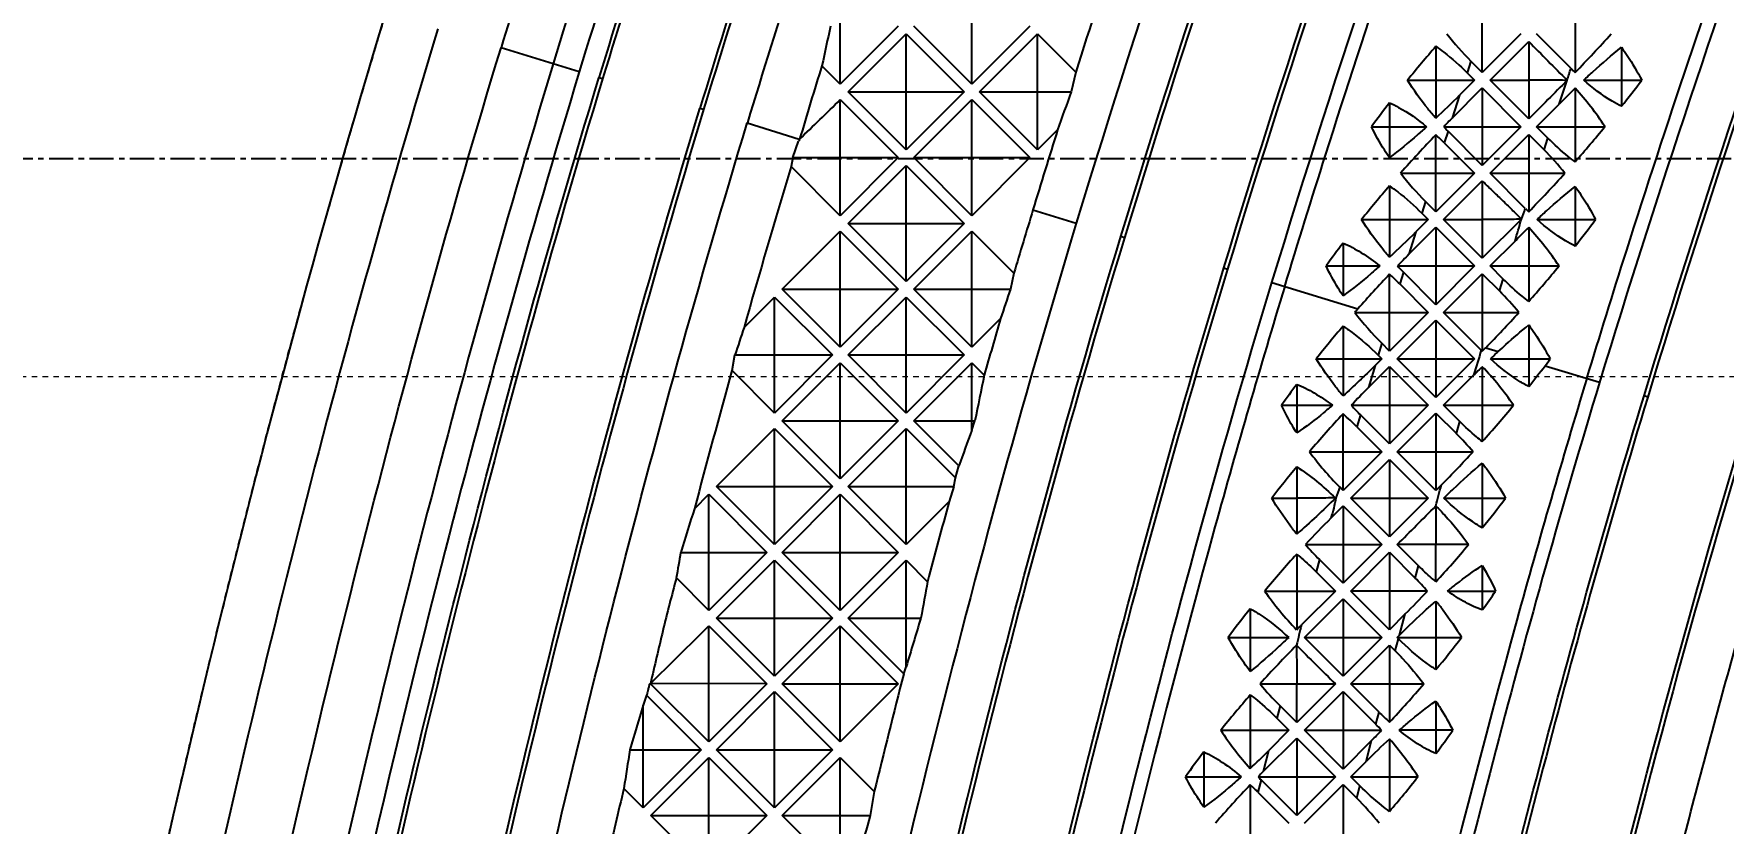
# Model space of a CAD drawing. Header units: millimetres. Extents: x 2089 to 2530, y 1631 to 2074.
# Drawn here: x 2202.07 to 2233.11, y 1889.37 to 1903.87 of the extents above; entities that cross this region are included whole.
import ezdxf

# ---------------------------------------------------------------- set-up
doc = ezdxf.new("R2010")
doc.units = ezdxf.units.MM
doc.linetypes.add('CENTER', pattern=[0.6, 0.375, -0.075, 0.075, -0.075])
doc.linetypes.add('HIDDEN', pattern=[0.2, 0.1, -0.1])
doc.layers.add('cool', color=153, linetype='HIDDEN', lineweight=9)
doc.layers.add('DEFAULT_2', color=8, linetype='HIDDEN')
doc.styles.get("Standard").update_dxf_attribs({"font": 'arial.ttf'})
doc.dimstyles.new('副本 ISO-25-1', dxfattribs={"dimtxt": 5, "dimasz": 5, "dimexe": 0, "dimexo": 0, "dimgap": 0, "dimtad": 1, "dimtxsty": 'Standard', "dimcen": 0, "dimclrd": 4, "dimclre": 4, "dimclrt": 6, "dimazin": 0, "dimtfac": 1, "dimtofl": 0, "dimtmove": 0, "dimatfit": 3, "dimfxl": 0, "dimarcsym": 0})

# ---------------------------------------------------------------- blocks, each defined once
blk = doc.blocks.new('3')
at = {"color": 1, "linetype": 'CENTER', "ltscale": 1.181757}
blk.add_line((-0.15, -456.331), (189.85, -456.331), dxfattribs=at)
at = {"layer": 'cool', "ltscale": 0.932966}
blk.add_line((14.18, -460.331), (175.52, -460.331), dxfattribs=at)
blk = doc.blocks.new('*D91')
at = {"color": 4, "linetype": 'Continuous', "lineweight": -2, "transparency": 16777216}
blk.add_line((2163.032, 1901.577), (2141.504, 1901.577), dxfattribs=at)
at = {"layer": 'Defpoints', "color": 0, "transparency": 16777216}
for p in [(2148.673, 1901.577), (2163.032, 1901.577), (2248.301, 1863.577)]:
    blk.add_point(p, dxfattribs=at)
at = {"color": 6, "transparency": 16777216, "insert": (2145.088, 1904.131), "char_height": 5, "attachment_point": 5}
blk.add_mtext('38', dxfattribs=at)
blk = doc.blocks.new('*D92')
at = {"color": 4, "linetype": 'Continuous', "lineweight": -2, "transparency": 16777216}
for p, q in [((2168.673, 1914.551), (2158.673, 1910.284)), ((2231.896, 1914.551), (2168.673, 1914.551)), ((2158.673, 1910.284), (2131.801, 1910.284))]:
    blk.add_line(p, q, dxfattribs=at)
at = {"layer": 'Defpoints', "color": 0, "transparency": 16777216}
for p in [(2231.896, 1914.551), (2148.673, 1910.284), (2248.301, 1863.577)]:
    blk.add_point(p, dxfattribs=at)
at = {"color": 6, "transparency": 16777216, "insert": (2140.237, 1913.289), "char_height": 5, "attachment_point": 5}
blk.add_mtext('50,97', dxfattribs=at)
blk = doc.blocks.new('*D93')
at = {"color": 4, "linetype": 'Continuous', "lineweight": -2, "transparency": 16777216}
blk.add_line((2211.765, 1916.555), (2131.79, 1916.555), dxfattribs=at)
at = {"layer": 'Defpoints', "color": 0, "transparency": 16777216}
for p in [(2148.673, 1916.555), (2211.765, 1916.555), (2248.301, 1863.577)]:
    blk.add_point(p, dxfattribs=at)
at = {"color": 6, "transparency": 16777216, "insert": (2140.232, 1919.56), "char_height": 5, "attachment_point": 5}
blk.add_mtext('52,98', dxfattribs=at)
blk = doc.blocks.new('*D94')
at = {"color": 4, "linetype": 'Continuous', "lineweight": -2, "transparency": 16777216}
blk.add_line((2206.838, 1939.577), (2141.555, 1939.577), dxfattribs=at)
at = {"layer": 'Defpoints', "color": 0, "transparency": 16777216}
for p in [(2148.673, 1939.577), (2206.838, 1939.577), (2248.301, 1863.577)]:
    blk.add_point(p, dxfattribs=at)
at = {"color": 6, "transparency": 16777216, "insert": (2145.114, 1942.13), "char_height": 5, "attachment_point": 5}
blk.add_mtext('76', dxfattribs=at)
blk = doc.blocks.new('*D95')
at = {"color": 4, "linetype": 'Continuous', "lineweight": -2, "transparency": 16777216}
blk.add_line((2222.617, 1970.577), (2138.097, 1970.577), dxfattribs=at)
at = {"layer": 'Defpoints', "color": 0, "transparency": 16777216}
for p in [(2148.673, 1970.577), (2222.617, 1970.577), (2248.301, 1863.577)]:
    blk.add_point(p, dxfattribs=at)
at = {"color": 6, "transparency": 16777216, "insert": (2143.385, 1973.13), "char_height": 5, "attachment_point": 5}
blk.add_mtext('107', dxfattribs=at)
blk = doc.blocks.new('*D96')
at = {"color": 4, "linetype": 'Continuous', "lineweight": -2, "transparency": 16777216}
blk.add_line((2175.173, 1993.577), (2138.114, 1993.577), dxfattribs=at)
at = {"layer": 'Defpoints', "color": 0, "transparency": 16777216}
for p in [(2148.673, 1993.577), (2175.173, 1993.577), (2248.301, 1863.577)]:
    blk.add_point(p, dxfattribs=at)
at = {"color": 6, "transparency": 16777216, "insert": (2143.393, 1996.132), "char_height": 5, "attachment_point": 5}
blk.add_mtext('130', dxfattribs=at)
blk = doc.blocks.new('*D98')
at = {"color": 4, "linetype": 'Continuous', "lineweight": -2, "transparency": 16777216}
blk.add_line((2213.116, 1918.755), (2213.116, 2033.658), dxfattribs=at)
at = {"layer": 'Defpoints', "color": 0, "transparency": 16777216}
for p in [(2213.116, 2016.779), (2213.116, 1918.755), (2248.301, 1863.577)]:
    blk.add_point(p, dxfattribs=at)
at = {"color": 6, "transparency": 16777216, "insert": (2210.111, 2025.218), "char_height": 5, "attachment_point": 5, "rotation": 90}
blk.add_mtext('35,18', dxfattribs=at)
blk = doc.blocks.new('*D146')
at = {"color": 4, "linetype": 'Continuous', "lineweight": -2, "transparency": 16777216}
blk.add_line((2233.454, 1916.751), (2233.454, 2033.218), dxfattribs=at)
at = {"layer": 'Defpoints', "color": 0, "transparency": 16777216}
for p in [(2233.454, 2016.779), (2233.454, 1916.751), (2248.301, 1863.577)]:
    blk.add_point(p, dxfattribs=at)
at = {"color": 6, "transparency": 16777216, "insert": (2230.449, 2024.998), "char_height": 5, "attachment_point": 5, "rotation": 90}
blk.add_mtext('14,85', dxfattribs=at)
blk = doc.blocks.new('*D147')
at = {"color": 4, "linetype": 'Continuous', "lineweight": -2, "transparency": 16777216}
for p, q in [((2205.584, 2006.779), (2205.584, 2023.177)), ((2207.301, 1996.779), (2205.584, 2006.779)), ((2207.301, 1942.877), (2207.301, 1996.779))]:
    blk.add_line(p, q, dxfattribs=at)
at = {"layer": 'Defpoints', "color": 0, "transparency": 16777216}
for p in [(2205.584, 2016.779), (2207.301, 1942.877), (2248.301, 1863.577)]:
    blk.add_point(p, dxfattribs=at)
at = {"color": 6, "transparency": 16777216, "insert": (2203.073, 2019.978), "char_height": 5, "attachment_point": 5, "rotation": 90}
blk.add_mtext('41', dxfattribs=at)
blk = doc.blocks.new('*D148')
at = {"color": 4, "linetype": 'Continuous', "lineweight": -2, "transparency": 16777216}
blk.add_line((2223.301, 1973.877), (2223.301, 2024.064), dxfattribs=at)
at = {"layer": 'Defpoints', "color": 0, "transparency": 16777216}
for p in [(2223.301, 2016.779), (2223.301, 1973.877), (2248.301, 1863.577)]:
    blk.add_point(p, dxfattribs=at)
at = {"color": 6, "transparency": 16777216, "insert": (2220.748, 2020.421), "char_height": 5, "attachment_point": 5, "rotation": 90}
blk.add_mtext('25', dxfattribs=at)
blk = doc.blocks.new('*D149')
at = {"color": 4, "linetype": 'Continuous', "lineweight": -2, "transparency": 16777216}
blk.add_line((2178.301, 2000.177), (2178.301, 2023.883), dxfattribs=at)
at = {"layer": 'Defpoints', "color": 0, "transparency": 16777216}
for p in [(2178.301, 2016.779), (2178.301, 2000.177), (2248.301, 1863.577)]:
    blk.add_point(p, dxfattribs=at)
at = {"color": 6, "transparency": 16777216, "insert": (2175.748, 2020.331), "char_height": 5, "attachment_point": 5, "rotation": 90}
blk.add_mtext('70', dxfattribs=at)

msp = doc.modelspace()

# ---------------------------------------------------------------- linework, layer by layer
at = {"color": 7, "linetype": 'Continuous'}
for p, q in [((2219.307, 1902.943), (2219.307, 1905.075)), ((2216.89, 1902.943), (2216.89, 1904.498)), ((2228.687, 1903.157), (2228.687, 1904.572)), ((2230.393, 1904.578), (2230.393, 1903.159)), ((2217.956, 1904.009), (2216.89, 1902.943)), ((2219.307, 1902.943), (2218.241, 1904.009)), ((2220.373, 1904.009), (2219.307, 1902.943)), ((2217.033, 1902.801), (2218.098, 1903.867)), ((2218.098, 1901.735), (2218.098, 1903.867)), ((2218.098, 1903.867), (2219.164, 1902.801)), ((2219.449, 1902.801), (2220.515, 1903.867)), ((2220.515, 1901.735), (2220.515, 1903.867)), ((2220.515, 1903.867), (2221.217, 1903.164)), ((2229.398, 1903.868), (2228.687, 1903.157)), ((2228.829, 1903.015), (2229.54, 1903.725)), ((2229.54, 1903.725), (2229.54, 1902.304)), ((2230.315, 1903.234), (2229.682, 1903.868)), ((2212.094, 1903.171), (2210.655, 1903.609)), ((2227.834, 1903.638), (2227.834, 1902.318)), ((2228.477, 1903.367), (2228.406, 1903.153)), ((2228.687, 1903.157), (2228.477, 1903.367)), ((2231.245, 1903.62), (2231.245, 1902.537)), ((2212.522, 1903.041), (2212.454, 1903.061)), ((2216.89, 1902.943), (2216.552, 1903.281)), ((2221.217, 1903.164), (2221.131, 1902.801)), ((2228.406, 1903.153), (2228.545, 1903.015)), ((2218.098, 1901.735), (2217.033, 1902.801)), ((2217.033, 1902.801), (2219.164, 1902.801)), ((2219.164, 1902.801), (2218.098, 1901.735)), ((2220.515, 1901.735), (2219.449, 1902.801)), ((2219.449, 1902.801), (2221.131, 1902.801)), ((2227.311, 1903.015), (2228.545, 1903.015)), ((2228.134, 1902.32), (2228.687, 1902.873)), ((2228.271, 1902.741), (2228.134, 1902.32)), ((2228.545, 1903.015), (2228.271, 1902.741)), ((2228.687, 1902.873), (2228.687, 1901.451)), ((2228.687, 1902.873), (2229.398, 1902.162)), ((2229.54, 1902.304), (2228.829, 1903.015)), ((2228.829, 1903.015), (2229.54, 1903.015)), ((2230.393, 1902.866), (2230.393, 1901.518)), ((2230.55, 1903.015), (2231.616, 1903.015)), ((2214.377, 1902.476), (2214.31, 1902.497)), ((2216.89, 1900.527), (2216.89, 1902.659)), ((2216.89, 1902.659), (2217.956, 1901.593)), ((2218.241, 1901.593), (2219.307, 1902.659)), ((2219.307, 1900.527), (2219.307, 1902.659)), ((2219.307, 1902.659), (2220.373, 1901.593)), ((2226.982, 1902.6), (2226.982, 1901.593)), ((2229.682, 1902.162), (2230.098, 1902.578)), ((2215.181, 1902.232), (2216.136, 1901.931)), ((2220.882, 1902.103), (2220.515, 1901.735)), ((2226.649, 1902.162), (2227.664, 1902.162)), ((2227.978, 1902.162), (2229.398, 1902.162)), ((2229.398, 1902.162), (2228.687, 1901.451)), ((2229.893, 1901.951), (2229.682, 1902.162)), ((2229.682, 1902.162), (2230.942, 1902.162)), ((2216.018, 1901.593), (2216.124, 1901.893)), ((2227.834, 1900.599), (2227.834, 1902.013)), ((2228.057, 1902.082), (2227.987, 1901.867)), ((2227.987, 1901.867), (2228.545, 1901.309)), ((2228.687, 1901.451), (2228.057, 1902.082)), ((2228.829, 1901.309), (2229.54, 1902.02)), ((2229.54, 1902.02), (2229.54, 1900.6)), ((2229.54, 1902.02), (2229.823, 1901.736)), ((2229.823, 1901.736), (2229.893, 1901.951)), ((2216.018, 1901.593), (2215.985, 1901.432)), ((2216.018, 1901.593), (2217.956, 1901.593)), ((2217.956, 1901.593), (2216.89, 1900.527)), ((2219.307, 1900.527), (2218.241, 1901.593)), ((2218.241, 1901.593), (2220.373, 1901.593)), ((2220.373, 1901.593), (2219.307, 1900.527)), ((2216.89, 1900.527), (2215.985, 1901.432)), ((2217.033, 1900.385), (2218.098, 1901.451)), ((2218.098, 1899.319), (2218.098, 1901.451)), ((2218.098, 1901.451), (2219.164, 1900.385)), ((2227.187, 1901.309), (2228.545, 1901.309)), ((2228.545, 1901.309), (2227.834, 1900.599)), ((2227.976, 1900.456), (2228.687, 1901.167)), ((2228.687, 1901.167), (2228.687, 1899.746)), ((2229.477, 1900.661), (2228.829, 1901.309)), ((2228.829, 1901.309), (2230.206, 1901.309)), ((2226.982, 1901.074), (2226.982, 1899.765)), ((2230.393, 1901.065), (2230.393, 1899.969)), ((2220.43, 1900.635), (2221.227, 1900.392)), ((2227.643, 1900.789), (2227.575, 1900.573)), ((2227.575, 1900.573), (2227.692, 1900.456)), ((2227.834, 1900.599), (2227.643, 1900.789)), ((2215.824, 1899.177), (2216.89, 1900.243)), ((2216.89, 1898.111), (2216.89, 1900.243)), ((2216.89, 1900.243), (2217.956, 1899.177)), ((2218.098, 1899.319), (2217.033, 1900.385)), ((2217.033, 1900.385), (2219.164, 1900.385)), ((2219.164, 1900.385), (2218.098, 1899.319)), ((2218.241, 1899.177), (2219.307, 1900.243)), ((2219.307, 1898.111), (2219.307, 1900.243)), ((2219.307, 1900.243), (2220.08, 1899.469)), ((2226.468, 1900.456), (2227.692, 1900.456)), ((2227.339, 1899.819), (2227.834, 1900.314)), ((2227.692, 1900.456), (2227.468, 1900.233)), ((2227.834, 1900.314), (2227.834, 1898.893)), ((2227.834, 1900.314), (2228.545, 1899.604)), ((2228.687, 1899.746), (2227.976, 1900.456)), ((2227.976, 1900.456), (2228.687, 1900.456)), ((2229.406, 1900.463), (2228.687, 1899.746)), ((2229.54, 1900.309), (2229.54, 1898.952)), ((2229.695, 1900.456), (2230.77, 1900.456)), ((2222.112, 1900.123), (2222.045, 1900.143)), ((2226.129, 1900.024), (2226.129, 1899.055)), ((2227.468, 1900.233), (2227.339, 1899.819)), ((2228.829, 1899.604), (2229.288, 1900.062)), ((2220.08, 1899.469), (2220.016, 1899.177)), ((2223.937, 1899.567), (2224.004, 1899.547)), ((2225.815, 1899.604), (2226.804, 1899.604)), ((2226.982, 1898.04), (2226.982, 1899.452)), ((2227.127, 1899.604), (2228.545, 1899.604)), ((2227.237, 1899.49), (2227.17, 1899.273)), ((2227.834, 1898.893), (2227.237, 1899.49)), ((2228.545, 1899.604), (2227.834, 1898.893)), ((2227.976, 1898.751), (2228.687, 1899.462)), ((2228.687, 1899.462), (2228.687, 1898.04)), ((2228.687, 1899.462), (2229.001, 1899.147)), ((2229.069, 1899.364), (2228.829, 1899.604)), ((2228.829, 1899.604), (2230.097, 1899.604)), ((2229.001, 1899.147), (2229.069, 1899.364)), ((2215.121, 1898.473), (2215.682, 1899.034)), ((2215.682, 1896.903), (2215.682, 1899.034)), ((2215.682, 1899.034), (2216.748, 1897.969)), ((2216.89, 1898.111), (2215.824, 1899.177)), ((2215.824, 1899.177), (2217.956, 1899.177)), ((2217.956, 1899.177), (2216.89, 1898.111)), ((2217.033, 1897.969), (2218.098, 1899.034)), ((2218.098, 1896.903), (2218.098, 1899.034)), ((2218.098, 1899.034), (2219.164, 1897.969)), ((2219.307, 1898.111), (2218.241, 1899.177)), ((2218.241, 1899.177), (2220.016, 1899.177)), ((2224.821, 1899.298), (2226.402, 1898.817)), ((2227.17, 1899.273), (2227.692, 1898.751)), ((2226.344, 1898.751), (2227.692, 1898.751)), ((2227.692, 1898.751), (2226.982, 1898.04)), ((2228.668, 1898.06), (2227.976, 1898.751)), ((2227.976, 1898.751), (2229.36, 1898.751)), ((2219.836, 1898.64), (2219.307, 1898.111)), ((2226.129, 1898.5), (2226.129, 1897.217)), ((2227.124, 1897.898), (2227.834, 1898.609)), ((2227.834, 1898.609), (2227.834, 1897.188)), ((2227.834, 1898.609), (2228.545, 1897.898)), ((2229.54, 1898.52), (2229.54, 1897.388)), ((2226.838, 1898.184), (2226.773, 1897.965)), ((2226.982, 1898.04), (2226.838, 1898.184)), ((2228.749, 1898.103), (2228.98, 1898.033)), ((2214.9, 1897.685), (2214.953, 1897.969)), ((2214.953, 1897.969), (2216.748, 1897.969)), ((2216.748, 1897.969), (2215.682, 1896.903)), ((2215.824, 1896.76), (2216.89, 1897.826)), ((2216.89, 1895.694), (2216.89, 1897.826)), ((2216.89, 1897.826), (2217.956, 1896.76)), ((2218.098, 1896.903), (2217.033, 1897.969)), ((2217.033, 1897.969), (2219.164, 1897.969)), ((2219.164, 1897.969), (2218.098, 1896.903)), ((2218.241, 1896.76), (2219.307, 1897.826)), ((2219.307, 1896.586), (2219.307, 1897.826)), ((2219.307, 1897.826), (2219.535, 1897.598)), ((2225.636, 1897.898), (2226.839, 1897.898)), ((2226.716, 1897.774), (2226.596, 1897.37)), ((2226.596, 1897.37), (2226.982, 1897.756)), ((2226.839, 1897.898), (2226.716, 1897.774)), ((2226.773, 1897.965), (2226.839, 1897.898)), ((2226.982, 1897.756), (2226.982, 1896.335)), ((2226.982, 1897.756), (2227.692, 1897.045)), ((2227.834, 1897.188), (2227.124, 1897.898)), ((2227.124, 1897.898), (2228.545, 1897.898)), ((2228.545, 1897.898), (2227.834, 1897.188)), ((2228.687, 1897.754), (2228.687, 1896.379)), ((2228.837, 1897.898), (2229.936, 1897.898)), ((2229.84, 1897.771), (2230.842, 1897.467)), ((2215.682, 1896.903), (2214.9, 1897.685)), ((2227.976, 1897.045), (2228.527, 1897.596)), ((2225.276, 1897.429), (2225.276, 1896.537)), ((2231.727, 1897.197), (2231.659, 1897.218)), ((2224.997, 1897.045), (2225.934, 1897.045)), ((2226.129, 1895.482), (2226.129, 1896.886)), ((2226.279, 1897.045), (2227.692, 1897.045)), ((2226.448, 1896.868), (2226.384, 1896.648)), ((2226.982, 1896.335), (2226.448, 1896.868)), ((2227.692, 1897.045), (2226.982, 1896.335)), ((2227.124, 1896.193), (2227.834, 1896.903)), ((2227.834, 1896.903), (2227.834, 1895.482)), ((2227.834, 1896.903), (2228.21, 1896.528)), ((2228.275, 1896.747), (2227.976, 1897.045)), ((2227.976, 1897.045), (2229.261, 1897.045)), ((2214.616, 1895.552), (2215.682, 1896.618)), ((2215.682, 1894.486), (2215.682, 1896.618)), ((2215.682, 1896.618), (2216.748, 1895.552)), ((2216.89, 1895.694), (2215.824, 1896.76)), ((2215.824, 1896.76), (2217.956, 1896.76)), ((2217.956, 1896.76), (2216.89, 1895.694)), ((2217.033, 1895.552), (2218.098, 1896.618)), ((2218.098, 1894.486), (2218.098, 1896.618)), ((2218.098, 1896.618), (2219.007, 1895.71)), ((2219.068, 1895.933), (2218.241, 1896.76)), ((2218.241, 1896.76), (2219.363, 1896.76)), ((2219.307, 1896.586), (2219.363, 1896.76)), ((2226.384, 1896.648), (2226.839, 1896.193)), ((2228.21, 1896.528), (2228.275, 1896.747)), ((2219.007, 1895.71), (2219.068, 1895.933)), ((2225.276, 1895.913), (2225.276, 1894.679)), ((2225.51, 1896.193), (2226.839, 1896.193)), ((2226.839, 1896.193), (2226.129, 1895.482)), ((2226.271, 1895.34), (2226.982, 1896.05)), ((2226.982, 1896.05), (2226.982, 1894.629)), ((2226.982, 1896.05), (2227.692, 1895.34)), ((2227.834, 1895.482), (2227.124, 1896.193)), ((2227.124, 1896.193), (2228.518, 1896.193)), ((2228.687, 1895.983), (2228.687, 1894.794)), ((2218.976, 1895.552), (2219.007, 1895.71)), ((2227.936, 1895.583), (2227.834, 1895.482)), ((2214.209, 1895.145), (2214.474, 1895.41)), ((2214.474, 1893.278), (2214.474, 1895.41)), ((2214.474, 1895.41), (2215.54, 1894.344)), ((2215.682, 1894.486), (2214.616, 1895.552)), ((2214.616, 1895.552), (2216.748, 1895.552)), ((2216.748, 1895.552), (2215.682, 1894.486)), ((2215.824, 1894.344), (2216.89, 1895.41)), ((2216.89, 1893.278), (2216.89, 1895.41)), ((2216.89, 1895.41), (2217.956, 1894.344)), ((2218.098, 1894.486), (2217.033, 1895.552)), ((2217.033, 1895.552), (2218.976, 1895.552)), ((2218.888, 1895.276), (2218.098, 1894.486)), ((2218.976, 1895.552), (2218.888, 1895.276)), ((2224.818, 1895.34), (2225.276, 1895.34)), ((2226.129, 1895.482), (2226.066, 1895.545)), ((2226.982, 1894.629), (2226.271, 1895.34)), ((2226.271, 1895.34), (2227.692, 1895.34)), ((2227.692, 1895.34), (2226.982, 1894.629)), ((2227.978, 1895.34), (2229.116, 1895.34)), ((2225.905, 1894.974), (2226.129, 1895.198)), ((2226.129, 1895.198), (2226.129, 1893.776)), ((2226.129, 1895.198), (2226.839, 1894.487)), ((2213.956, 1894.344), (2215.54, 1894.344)), ((2215.54, 1894.344), (2214.474, 1893.278)), ((2216.89, 1893.278), (2215.824, 1894.344)), ((2215.824, 1894.344), (2217.956, 1894.344)), ((2217.956, 1894.344), (2216.89, 1893.278)), ((2225.436, 1894.487), (2226.839, 1894.487)), ((2226.839, 1894.487), (2226.129, 1893.776)), ((2226.271, 1893.634), (2226.982, 1894.345)), ((2226.982, 1894.345), (2226.982, 1892.924)), ((2226.982, 1894.345), (2227.453, 1893.873)), ((2227.515, 1894.096), (2227.124, 1894.487)), ((2228.434, 1894.487), (2227.124, 1894.487)), ((2227.834, 1893.803), (2227.834, 1894.487)), ((2214.616, 1893.136), (2215.682, 1894.202)), ((2215.682, 1892.07), (2215.682, 1894.202)), ((2215.682, 1894.202), (2216.748, 1893.136)), ((2217.033, 1893.136), (2218.098, 1894.202)), ((2218.098, 1892.241), (2218.098, 1894.202)), ((2218.098, 1894.202), (2218.495, 1893.806)), ((2225.276, 1894.312), (2225.276, 1892.924)), ((2225.693, 1894.212), (2225.632, 1893.989)), ((2226.129, 1893.776), (2225.693, 1894.212)), ((2227.453, 1893.873), (2227.515, 1894.096)), ((2228.687, 1894.1), (2228.687, 1893.289)), ((2214.474, 1893.278), (2213.877, 1893.876)), ((2225.632, 1893.989), (2225.987, 1893.634)), ((2224.688, 1893.634), (2225.987, 1893.634)), ((2225.987, 1893.634), (2225.366, 1893.014)), ((2225.418, 1892.782), (2226.129, 1893.492)), ((2226.129, 1893.492), (2226.129, 1892.071)), ((2226.129, 1893.492), (2226.839, 1892.782)), ((2226.982, 1892.924), (2226.271, 1893.634)), ((2227.678, 1893.634), (2226.271, 1893.634)), ((2227.834, 1893.451), (2227.834, 1892.191)), ((2228.05, 1893.634), (2228.932, 1893.634)), ((2215.682, 1892.07), (2214.616, 1893.136)), ((2214.616, 1893.136), (2216.748, 1893.136)), ((2216.748, 1893.136), (2215.682, 1892.07)), ((2218.055, 1892.114), (2217.033, 1893.136)), ((2217.033, 1893.136), (2218.37, 1893.136)), ((2224.423, 1893.309), (2224.423, 1892.157)), ((2227.272, 1893.214), (2226.982, 1892.924)), ((2227.166, 1892.824), (2227.272, 1893.214)), ((2214.474, 1890.862), (2214.474, 1892.994)), ((2214.474, 1892.994), (2215.54, 1891.928)), ((2215.824, 1891.928), (2216.89, 1892.994)), ((2216.89, 1890.862), (2216.89, 1892.994)), ((2216.89, 1892.994), (2217.956, 1891.928)), ((2227.124, 1892.782), (2227.166, 1892.824)), ((2224.017, 1892.782), (2225.129, 1892.782)), ((2226.129, 1892.071), (2225.418, 1892.782)), ((2225.418, 1892.782), (2226.839, 1892.782)), ((2226.839, 1892.782), (2226.129, 1892.071)), ((2226.271, 1891.929), (2226.982, 1892.639)), ((2226.982, 1892.639), (2226.982, 1891.228)), ((2226.982, 1892.639), (2227.087, 1892.534)), ((2227.087, 1892.534), (2227.148, 1892.757)), ((2227.148, 1892.757), (2227.124, 1892.782)), ((2227.124, 1892.782), (2228.307, 1892.782)), ((2218.055, 1892.114), (2218.098, 1892.241)), ((2214.474, 1890.862), (2213.399, 1891.929)), ((2215.54, 1891.928), (2213.402, 1891.933)), ((2215.54, 1891.928), (2214.474, 1890.862)), ((2216.89, 1890.862), (2215.824, 1891.928)), ((2215.824, 1891.928), (2217.956, 1891.928)), ((2217.956, 1891.928), (2216.89, 1890.862)), ((2224.603, 1891.929), (2225.987, 1891.929)), ((2225.987, 1891.929), (2225.276, 1891.218)), ((2225.276, 1891.218), (2225.276, 1891.929)), ((2226.789, 1891.411), (2226.271, 1891.929)), ((2226.271, 1891.929), (2227.612, 1891.929)), ((2213.331, 1891.721), (2213.266, 1891.536)), ((2213.331, 1891.721), (2214.332, 1890.72)), ((2214.616, 1890.72), (2215.682, 1891.786)), ((2215.682, 1889.654), (2215.682, 1891.786)), ((2215.682, 1891.786), (2216.748, 1890.72)), ((2224.423, 1891.726), (2224.423, 1890.376)), ((2225.418, 1891.076), (2226.129, 1891.787)), ((2226.129, 1891.787), (2226.129, 1890.365)), ((2226.129, 1891.787), (2226.73, 1891.186)), ((2227.834, 1891.614), (2227.834, 1890.649)), ((2213.266, 1889.654), (2213.266, 1891.536)), ((2224.971, 1891.523), (2224.912, 1891.298)), ((2224.912, 1891.298), (2225.134, 1891.076)), ((2225.276, 1891.218), (2224.971, 1891.523)), ((2226.73, 1891.186), (2226.789, 1891.411)), ((2223.879, 1891.076), (2225.134, 1891.076)), ((2224.66, 1890.318), (2225.276, 1890.934)), ((2225.134, 1891.076), (2224.758, 1890.7)), ((2225.276, 1890.934), (2225.276, 1889.513)), ((2225.276, 1890.934), (2225.987, 1890.223)), ((2226.129, 1890.365), (2225.418, 1891.076)), ((2225.418, 1891.076), (2226.836, 1891.076)), ((2228.145, 1891.076), (2227.159, 1891.076)), ((2213.022, 1890.72), (2214.332, 1890.72)), ((2214.332, 1890.72), (2213.266, 1889.654)), ((2215.682, 1889.654), (2214.616, 1890.72)), ((2214.616, 1890.72), (2216.748, 1890.72)), ((2216.748, 1890.72), (2215.682, 1889.654)), ((2223.57, 1890.681), (2223.57, 1889.662)), ((2224.758, 1890.7), (2224.66, 1890.318)), ((2226.652, 1890.889), (2226.129, 1890.365)), ((2226.553, 1890.505), (2226.652, 1890.889)), ((2226.982, 1890.917), (2226.982, 1889.587)), ((2213.408, 1889.512), (2214.474, 1890.578)), ((2214.474, 1888.446), (2214.474, 1890.578)), ((2214.474, 1890.578), (2215.54, 1889.512)), ((2215.824, 1889.512), (2216.89, 1890.578)), ((2216.89, 1888.446), (2216.89, 1890.578)), ((2216.89, 1890.578), (2217.515, 1889.953)), ((2226.271, 1890.223), (2226.553, 1890.505)), ((2213.266, 1889.654), (2212.913, 1890.007)), ((2223.234, 1890.223), (2224.257, 1890.223)), ((2224.423, 1890.076), (2224.423, 1888.66)), ((2224.622, 1890.167), (2224.564, 1889.94)), ((2224.566, 1890.223), (2225.987, 1890.223)), ((2225.276, 1889.513), (2224.622, 1890.167)), ((2225.987, 1890.223), (2225.276, 1889.513)), ((2225.418, 1889.37), (2226.129, 1890.081)), ((2226.129, 1890.081), (2226.129, 1888.66)), ((2226.129, 1890.081), (2226.38, 1889.83)), ((2226.438, 1890.056), (2226.271, 1890.223)), ((2226.271, 1890.223), (2227.506, 1890.223)), ((2226.38, 1889.83), (2226.438, 1890.056)), ((2217.515, 1889.953), (2217.44, 1889.512)), ((2224.564, 1889.94), (2225.134, 1889.37)), ((2214.474, 1888.446), (2213.408, 1889.512)), ((2213.408, 1889.512), (2215.54, 1889.512)), ((2215.54, 1889.512), (2214.474, 1888.446)), ((2216.89, 1888.446), (2215.824, 1889.512)), ((2215.824, 1889.512), (2217.44, 1889.512))]:
    msp.add_line(p, q, dxfattribs=at)
for centre, radius, start, end in [((2428.744, 1837.147), 226.989, 161.35524, 163.05142), ((2428.716, 1837.155), 226.458, 161.35521, 163.0513), ((2444.185, 1832.202), 242.323, 161.45287, 162.99729), ((2444.185, 1832.202), 242.252, 161.46599, 162.99727), ((2442.969, 1832.593), 239.105, 161.53479, 163.00108), ((2442.969, 1832.593), 239.035, 161.54789, 163.00107), ((2428.781, 1837.128), 228.032, 161.90714, 163.04963), ((2431.807, 1836.182), 226.471, 161.55947, 163.04332), ((2436.847, 1834.566), 226.279, 161.68682, 162.35255), ((2232.253, 1907.138), 5.337, 217.796, 224.9612), ((2213.39, 1919.78), 23.777, 315.6487, 317.9917), ((2247.197, 1886.845), 25.63, 139.0653, 140.8839), ((2233.812, 1906.731), 4.945, 224.9962, 226.252), ((2438.881, 1824.898), 231.266, 160.31463, 160.49823), ((2215.884, 1915.111), 17.505, 313.0501, 315.0406), ((2243.226, 1889.457), 18.561, 133.7428, 135.0142), ((2226.361, 1899.158), 5.478, 33.2574, 42.6077), ((2211.207, 1918.478), 25.606, 321.4973, 322.8509), ((2244.903, 1888.654), 22.708, 142.1099, 143.4988), ((2419.507, 1840.053), 208.091, 162.65148, 163.07451), ((2242.303, 1888.151), 20.038, 135.0021, 135.6362), ((2231.699, 1905.723), 5.151, 223.7452, 224.9967), ((2210.557, 1918.986), 26.43, 318.6319, 320.4662), ((2244.7, 1885.857), 23.356, 136.2305, 138.5774), ((2224.526, 1898.407), 4.893, 44.9845, 47.4686), ((2226.037, 1897.955), 5.351, 38.8189, 44.9676), ((2395.904, 1847.287), 187.89, 163.25114, 164.19119), ((2231.479, 1904.619), 5.42, 217.6393, 224.9584), ((2213.483, 1916.353), 22.494, 315.5461, 318.0263), ((2245.409, 1885.22), 24.309, 139.2936, 141.186), ((2389.496, 1849.194), 176.719, 163.0768, 163.47123), ((2233.03, 1904.213), 5.023, 224.9976, 225.9961), ((2241.912, 1887.442), 17.85, 133.8764, 135.0108), ((2225.463, 1896.52), 5.566, 33.6399, 42.9038), ((2211.332, 1915.116), 24.346, 321.5273, 322.9776), ((2242.942, 1887.142), 21.181, 142.5392, 143.9593), ((2215.865, 1911.813), 16.394, 312.6955, 315.0557), ((2240.99, 1886.171), 19.303, 135.0048, 135.9028), ((2243.066, 1884.19), 22.173, 136.5035, 138.7243), ((2223.697, 1895.803), 4.91, 44.975, 48.0098), ((2230.952, 1903.204), 5.252, 223.2692, 224.9937), ((2210.788, 1915.534), 25.032, 318.5135, 320.4758), ((2406.028, 1836.377), 196.327, 161.34492, 161.51025), ((2225.169, 1895.319), 5.417, 39.3148, 44.9707), ((2243.739, 1883.589), 23.075, 138.7041, 138.9229), ((2230.749, 1902.088), 5.526, 217.1471, 224.9525), ((2213.669, 1912.936), 21.153, 315.4742, 317.8863), ((2419.254, 1830.188), 215.251, 161.50433, 161.6459), ((2398.437, 1846.564), 186.039, 163.74461, 164.07851), ((2243.528, 1883.761), 22.803, 139.7311, 141.6858), ((2215.442, 1911.21), 18.678, 315.1634, 315.4341), ((2388.226, 1849.579), 166.761, 163.09892, 163.26527), ((2240.784, 1885.342), 17.331, 134.2627, 135.0043), ((2232.305, 1901.697), 5.144, 224.9998, 225.307), ((2224.596, 1893.855), 5.652, 34.3692, 43.6228), ((2239.093, 1887.1), 14.893, 132.7677, 133.5247), ((2211.018, 1912.19), 23.71, 321.3709, 322.5466), ((2211.636, 1911.715), 22.931, 322.5489, 322.9472), ((2413.102, 1842.446), 205.756, 164.42688, 165.15992), ((2415.948, 1856.799), 200.606, 168.26528, 168.50947), ((2240.686, 1885.929), 19.228, 143.2674, 144.6816), ((2239.785, 1884.185), 18.65, 135.0116, 136.4049), ((2241.914, 1882.188), 21.569, 137.0433, 139.5117), ((2222.922, 1893.193), 4.891, 44.9515, 49.0353), ((2230.266, 1900.685), 5.398, 222.3885, 224.9863), ((2211.171, 1912.048), 23.502, 318.1859, 320.3292), ((2396.917, 1831.39), 189.198, 159.84319, 160.05374), ((2224.269, 1892.595), 5.567, 40.255, 44.9402), ((2241.688, 1882.355), 21.288, 140.4392, 142.4141), ((2230.072, 1899.543), 5.66, 216.2917, 224.9425), ((2214.275, 1909.222), 19.303, 315.0459, 317.548), ((2416.944, 1841.42), 205.247, 164.78763, 165.21254), ((2211.314, 1908.881), 22.366, 320.9624, 322.7406), ((2438.245, 1824.043), 235.048, 162.39221, 162.5969), ((2238.775, 1882.116), 18.192, 135.0272, 137.1558), ((2442.971, 1855.149), 232.345, 170.28804, 170.40524), ((2229.634, 1898.15), 5.571, 221.1041, 224.9717), ((2211.778, 1908.476), 21.751, 317.5773, 319.9737), ((2240.731, 1880.313), 20.852, 137.8299, 140.296), ((2436.871, 1852.725), 222.207, 169.34592, 169.52165), ((2223.528, 1889.951), 5.549, 41.5858, 44.9762), ((2229.461, 1896.99), 5.835, 215.1044, 224.1662), ((2214.645, 1905.829), 17.849, 315.0274, 316.9037), ((2213.613, 1904.214), 18.617, 324.0678, 325.3705), ((2440.716, 1825.341), 232.452, 163.04316, 163.27375), ((2239.81, 1881.038), 19.681, 141.4275, 143.3655), ((2237.82, 1889.728), 12.88, 165.22, 166.9393), ((2214.203, 1904.176), 15.787, 314.5409, 315.0018), ((2237.936, 1879.979), 17.904, 135.0071, 138.1318), ((2211.338, 1905.898), 21.448, 320.2763, 322.2967), ((2436.361, 1836.394), 225.305, 165.68169, 166.24799), ((2229.014, 1895.562), 5.715, 219.4772, 224.9698), ((2212.445, 1904.944), 19.986, 316.6623, 319.3663), ((2239.553, 1878.511), 20.088, 138.864, 141.2815), ((2459.738, 1817.457), 257.364, 163.27159, 163.46111), ((2230.418, 1895.037), 5.13, 224.9738, 227.9445), ((2228.895, 1894.411), 6.023, 213.6237, 222.0652), ((2215.074, 1902.465), 16.373, 315.0074, 315.9256), ((2222.824, 1887.281), 5.523, 43.4062, 44.9938), ((2212.833, 1901.899), 18.751, 323.131, 324.7459), ((2465.736, 1851.498), 255.739, 171.17782, 171.33937), ((2237.751, 1879.893), 17.818, 142.7385, 144.5643), ((2214.751, 1900.696), 14.145, 313.1438, 315.0311), ((2236.438, 1880.636), 13.968, 132.6093, 135.0461), ((2222.46, 1886.949), 6.015, 32.9731, 41.2637), ((2235.763, 1879.216), 15.701, 135.0007, 135.488), ((2452.049, 1832.58), 245.935, 166.49649, 166.80753), ((2237.789, 1877.283), 18.501, 136.2538, 139.2068), ((2220.846, 1886.224), 5.257, 44.9864, 47.1206), ((2228.518, 1894.063), 5.51, 224.1761, 224.9983), ((2211.431, 1902.954), 20.505, 319.3182, 321.6222), ((2222.272, 1885.728), 5.805, 38.8633, 44.9616), ((2462.423, 1818.959), 254.939, 163.93403, 164.1031)]:
    msp.add_arc(centre, radius, start, end, dxfattribs=at)
msp.add_ellipse((2449.368, 1853.807), major_axis=(160.314, 177.184), ratio=0.994803, start_param=-4.191706, end_param=-4.188584, dxfattribs=at)
for points, knots in [([(2229.772, 1924.19), (2228.2, 1920.279), (2225.161, 1912.414), (2222.454, 1904.425), (2221.227, 1900.392)], [0, 0, 0, 0, 0.500008, 1, 1, 1, 1]), ([(2222.045, 1900.143), (2223.268, 1904.164), (2225.967, 1912.13), (2228.998, 1919.972), (2230.564, 1923.872)], [0, 0, 0, 0, 0.49999, 1, 1, 1, 1]), ([(2230.629, 1923.846), (2229.063, 1919.947), (2226.033, 1912.107), (2223.335, 1904.143), (2222.112, 1900.123)], [0, 0, 0, 0, 0.50001, 1, 1, 1, 1]), ([(2223.937, 1899.567), (2225.152, 1903.561), (2227.832, 1911.472), (2230.844, 1919.26), (2232.4, 1923.134)], [0, 0, 0, 0, 0.49999, 1, 1, 1, 1]), ([(2232.466, 1923.108), (2230.909, 1919.235), (2227.899, 1911.449), (2225.219, 1903.539), (2224.004, 1899.547)], [0, 0, 0, 0, 0.50001, 1, 1, 1, 1]), ([(2224.821, 1899.298), (2226.033, 1903.279), (2228.705, 1911.165), (2231.707, 1918.928), (2233.258, 1922.789)], [0, 0, 0, 0, 0.499992, 1, 1, 1, 1]), ([(2238.141, 1918.042), (2236.804, 1914.657), (2234.217, 1907.852), (2231.902, 1900.948), (2230.842, 1897.466)], [0, 0, 0, 0, 0.500007, 1, 1, 1, 1]), ([(2231.659, 1897.218), (2232.715, 1900.688), (2235.024, 1907.571), (2237.603, 1914.354), (2238.935, 1917.728)], [0, 0, 0, 0, 0.499992, 1, 1, 1, 1]), ([(2239, 1917.702), (2237.669, 1914.329), (2235.09, 1907.547), (2232.782, 1900.667), (2231.727, 1897.197)], [0, 0, 0, 0, 0.500008, 1, 1, 1, 1]), ([(2225.056, 1899.227), (2225.301, 1900.033), (2226.302, 1903.248), (2227.379, 1906.44), (2228.219, 1908.821)], [0, 0, 0, 0, 0.25016, 1, 1, 1, 1]), ([(2230.608, 1897.538), (2230.845, 1898.318), (2231.815, 1901.433), (2232.857, 1904.526), (2233.672, 1906.834)], [0, 0, 0, 0, 0.249832, 1, 1, 1, 1]), ([(2208.535, 1904.254), (2207.287, 1900.151), (2205.079, 1891.884), (2202.403, 1879.37), (2200.966, 1870.973), (2200.328, 1866.762)], [0, 0, 0, 0, 0.33383, 0.666795, 1, 1, 1, 1]), ([(2209.497, 1903.961), (2207.641, 1897.863), (2204.545, 1885.474), (2202.277, 1872.918), (2201.321, 1866.612)], [0, 0, 0, 0, 0.499876, 1, 1, 1, 1]), ([(2229.54, 1903.725), (2229.658, 1903.607), (2229.892, 1903.369), (2230.129, 1903.132), (2230.247, 1903.014)], [0, 0, 0, 0, 0.500001, 1, 1, 1, 1]), ([(2202.521, 1866.45), (2203.472, 1872.722), (2205.167, 1882.095), (2208.041, 1894.456), (2209.732, 1900.574), (2210.655, 1903.609)], [0, 0, 0, 0, 0.499973, 0.749988, 1, 1, 1, 1]), ([(2227.834, 1903.638), (2227.884, 1903.603), (2228.086, 1903.455), (2228.273, 1903.287), (2228.406, 1903.153)], [0, 0, 0, 0, 0.243745, 1, 1, 1, 1]), ([(2230.55, 1903.015), (2230.606, 1903.068), (2230.833, 1903.275), (2231.066, 1903.476), (2231.245, 1903.62)], [0, 0, 0, 0, 0.251711, 1, 1, 1, 1]), ([(2231.245, 1903.62), (2231.281, 1903.57), (2231.415, 1903.375), (2231.536, 1903.171), (2231.616, 1903.015)], [0, 0, 0, 0, 0.259729, 1, 1, 1, 1]), ([(2211.614, 1903.317), (2209.781, 1897.292), (2206.726, 1885.058), (2204.479, 1872.66), (2203.533, 1866.436)], [0, 0, 0, 0, 0.500066, 1, 1, 1, 1]), ([(2212.094, 1903.171), (2211.179, 1900.164), (2207.805, 1888.053), (2205.444, 1875.679), (2204.029, 1866.36)], [0, 0, 0, 0, 0.250068, 1, 1, 1, 1]), ([(2204.212, 1865.038), (2204.687, 1868.247), (2205.733, 1874.654), (2207.596, 1884.21), (2209.787, 1893.697), (2211.51, 1899.957), (2212.455, 1903.061)], [0, 0, 0, 0, 0.249998, 0.5, 0.750004, 1, 1, 1, 1]), ([(2212.522, 1903.041), (2211.579, 1899.943), (2209.86, 1893.696), (2207.672, 1884.229), (2205.811, 1874.693), (2204.767, 1868.3), (2204.292, 1865.097)], [0, 0, 0, 0, 0.249996, 0.5, 0.750002, 1, 1, 1, 1]), ([(2216.552, 1903.281), (2216.482, 1903.056), (2216.341, 1902.607), (2216.21, 1902.155), (2216.141, 1901.93)], [0, 0, 0, 0, 0.499998, 1, 1, 1, 1]), ([(2227.834, 1902.318), (2227.785, 1902.374), (2227.597, 1902.596), (2227.426, 1902.832), (2227.311, 1903.015)], [0, 0, 0, 0, 0.257186, 1, 1, 1, 1]), ([(2230.248, 1903.013), (2230.13, 1903.013), (2229.894, 1903.016), (2229.658, 1903.015), (2229.54, 1903.015)], [0, 0, 0, 0, 0.498876, 1, 1, 1, 1]), ([(2231.245, 1902.537), (2231.186, 1902.566), (2230.939, 1902.701), (2230.713, 1902.873), (2230.55, 1903.015)], [0, 0, 0, 0, 0.233133, 1, 1, 1, 1]), ([(2206.225, 1865.383), (2206.695, 1868.515), (2207.726, 1874.768), (2209.557, 1884.095), (2211.704, 1893.355), (2213.388, 1899.466), (2214.31, 1902.497)], [0, 0, 0, 0, 0.249998, 0.5, 0.750004, 1, 1, 1, 1]), ([(2214.378, 1902.476), (2213.457, 1899.451), (2211.776, 1893.353), (2209.632, 1884.112), (2207.804, 1874.803), (2206.774, 1868.563), (2206.304, 1865.437)], [0, 0, 0, 0, 0.249996, 0.5, 0.750002, 1, 1, 1, 1]), ([(2226.982, 1902.6), (2227.039, 1902.575), (2227.281, 1902.454), (2227.503, 1902.295), (2227.664, 1902.162)], [0, 0, 0, 0, 0.230693, 1, 1, 1, 1]), ([(2207.33, 1866.594), (2207.794, 1869.602), (2208.806, 1875.605), (2210.59, 1884.56), (2212.671, 1893.452), (2214.296, 1899.32), (2215.181, 1902.232)], [0, 0, 0, 0, 0.249998, 0.499999, 0.750003, 1, 1, 1, 1]), ([(2226.982, 1901.593), (2226.95, 1901.64), (2226.829, 1901.824), (2226.721, 1902.016), (2226.649, 1902.162)], [0, 0, 0, 0, 0.259724, 1, 1, 1, 1]), ([(2227.664, 1902.162), (2227.608, 1902.112), (2227.387, 1901.915), (2227.158, 1901.726), (2226.982, 1901.593)], [0, 0, 0, 0, 0.252585, 1, 1, 1, 1]), ([(2230.393, 1901.518), (2230.349, 1901.55), (2230.174, 1901.685), (2230.011, 1901.833), (2229.893, 1901.951)], [0, 0, 0, 0, 0.245354, 1, 1, 1, 1]), ([(2228.711, 1872.313), (2229.169, 1874.787), (2229.907, 1878.49), (2230.997, 1883.403), (2231.871, 1887.075), (2232.811, 1890.731), (2234.167, 1895.577), (2235.298, 1899.18), (2236.094, 1901.567)], [0, 0, 0, 0, 0.249989, 0.374994, 0.500001, 0.625002, 0.750003, 1, 1, 1, 1]), ([(2228.687, 1901.167), (2228.746, 1901.108), (2228.866, 1900.99), (2229.049, 1900.817), (2229.229, 1900.642), (2229.347, 1900.523), (2229.406, 1900.463)], [0, 0, 0, 0, 0.25, 0.50001, 0.749994, 1, 1, 1, 1]), ([(2226.982, 1901.074), (2227.033, 1901.038), (2227.243, 1900.885), (2227.437, 1900.712), (2227.575, 1900.573)], [0, 0, 0, 0, 0.243346, 1, 1, 1, 1]), ([(2229.695, 1900.456), (2229.751, 1900.51), (2229.978, 1900.719), (2230.212, 1900.921), (2230.393, 1901.065)], [0, 0, 0, 0, 0.251727, 1, 1, 1, 1]), ([(2230.393, 1901.065), (2230.429, 1901.015), (2230.565, 1900.818), (2230.688, 1900.613), (2230.77, 1900.456)], [0, 0, 0, 0, 0.259453, 1, 1, 1, 1]), ([(2221.227, 1900.392), (2220.219, 1897.078), (2218.4, 1890.388), (2216.886, 1883.624), (2216.19, 1880.231)], [0, 0, 0, 0, 0.499992, 1, 1, 1, 1]), ([(2226.982, 1899.765), (2226.933, 1899.82), (2226.749, 1900.041), (2226.581, 1900.276), (2226.468, 1900.456)], [0, 0, 0, 0, 0.257287, 1, 1, 1, 1]), ([(2229.406, 1900.463), (2229.345, 1900.463), (2229.225, 1900.458), (2229.045, 1900.455), (2228.866, 1900.457), (2228.747, 1900.456), (2228.687, 1900.456)], [0, 0, 0, 0, 0.252898, 0.503803, 0.751465, 1, 1, 1, 1]), ([(2230.393, 1899.969), (2230.333, 1899.999), (2230.085, 1900.138), (2229.858, 1900.312), (2229.695, 1900.456)], [0, 0, 0, 0, 0.233824, 1, 1, 1, 1]), ([(2217.026, 1880.059), (2217.72, 1883.44), (2219.228, 1890.177), (2221.04, 1896.842), (2222.045, 1900.143)], [0, 0, 0, 0, 0.500007, 1, 1, 1, 1]), ([(2222.112, 1900.123), (2221.107, 1896.822), (2219.296, 1890.16), (2217.789, 1883.425), (2217.095, 1880.045)], [0, 0, 0, 0, 0.499993, 1, 1, 1, 1]), ([(2226.129, 1900.024), (2226.245, 1899.976), (2226.48, 1899.848), (2226.695, 1899.691), (2226.804, 1899.604)], [0, 0, 0, 0, 0.474834, 1, 1, 1, 1]), ([(2218.968, 1879.678), (2219.655, 1883.026), (2221.148, 1889.698), (2222.942, 1896.298), (2223.937, 1899.567)], [0, 0, 0, 0, 0.500007, 1, 1, 1, 1]), ([(2224.004, 1899.547), (2223.01, 1896.278), (2221.216, 1889.681), (2219.723, 1883.011), (2219.036, 1879.664)], [0, 0, 0, 0, 0.499993, 1, 1, 1, 1]), ([(2226.129, 1899.055), (2226.099, 1899.101), (2225.985, 1899.278), (2225.883, 1899.463), (2225.815, 1899.604)], [0, 0, 0, 0, 0.259516, 1, 1, 1, 1]), ([(2226.804, 1899.604), (2226.749, 1899.555), (2226.53, 1899.364), (2226.304, 1899.182), (2226.129, 1899.055)], [0, 0, 0, 0, 0.253228, 1, 1, 1, 1]), ([(2229.54, 1898.952), (2229.499, 1898.983), (2229.335, 1899.112), (2229.18, 1899.253), (2229.069, 1899.364)], [0, 0, 0, 0, 0.245986, 1, 1, 1, 1]), ([(2219.873, 1879.493), (2220.557, 1882.826), (2222.045, 1889.47), (2223.831, 1896.042), (2224.821, 1899.298)], [0, 0, 0, 0, 0.500008, 1, 1, 1, 1]), ([(2225.056, 1899.227), (2224.61, 1897.761), (2222.906, 1891.881), (2221.485, 1885.921), (2220.529, 1881.432)], [0, 0, 0, 0, 0.250299, 1, 1, 1, 1]), ([(2226.129, 1898.5), (2226.185, 1898.463), (2226.413, 1898.301), (2226.623, 1898.115), (2226.773, 1897.965)], [0, 0, 0, 0, 0.242223, 1, 1, 1, 1]), ([(2228.98, 1898.033), (2229.026, 1898.075), (2229.209, 1898.242), (2229.396, 1898.403), (2229.54, 1898.52)], [0, 0, 0, 0, 0.251473, 1, 1, 1, 1]), ([(2229.54, 1898.52), (2229.578, 1898.469), (2229.72, 1898.268), (2229.85, 1898.058), (2229.936, 1897.898)], [0, 0, 0, 0, 0.259055, 1, 1, 1, 1]), ([(2226.129, 1897.217), (2226.082, 1897.272), (2225.906, 1897.49), (2225.745, 1897.721), (2225.636, 1897.898)], [0, 0, 0, 0, 0.257565, 1, 1, 1, 1]), ([(2229.54, 1897.388), (2229.48, 1897.42), (2229.229, 1897.567), (2229.001, 1897.749), (2228.837, 1897.898)], [0, 0, 0, 0, 0.235446, 1, 1, 1, 1]), ([(2230.842, 1897.466), (2230.161, 1895.227), (2228.894, 1890.72), (2227.231, 1883.897), (2225.765, 1877.03), (2224.903, 1872.429), (2224.499, 1870.124)], [0, 0, 0, 0, 0.249998, 0.500001, 0.750002, 1, 1, 1, 1]), ([(2230.608, 1897.538), (2230.159, 1896.064), (2228.444, 1890.134), (2227.024, 1884.122), (2226.071, 1879.59)], [0, 0, 0, 0, 0.24969, 1, 1, 1, 1]), ([(2225.276, 1897.429), (2225.388, 1897.387), (2225.617, 1897.272), (2225.827, 1897.127), (2225.934, 1897.045)], [0, 0, 0, 0, 0.47197, 1, 1, 1, 1]), ([(2225.28, 1869.626), (2225.684, 1871.952), (2226.549, 1876.596), (2228.022, 1883.525), (2229.696, 1890.41), (2230.972, 1894.959), (2231.659, 1897.218)], [0, 0, 0, 0, 0.249997, 0.499997, 0.750001, 1, 1, 1, 1]), ([(2231.727, 1897.197), (2231.039, 1894.937), (2229.761, 1890.385), (2228.087, 1883.496), (2226.613, 1876.561), (2225.748, 1871.915), (2225.344, 1869.587)], [0, 0, 0, 0, 0.249999, 0.500003, 0.750003, 1, 1, 1, 1]), ([(2225.276, 1896.537), (2225.249, 1896.579), (2225.149, 1896.745), (2225.058, 1896.916), (2224.997, 1897.045)], [0, 0, 0, 0, 0.259164, 1, 1, 1, 1]), ([(2225.934, 1897.045), (2225.88, 1896.999), (2225.668, 1896.821), (2225.448, 1896.652), (2225.276, 1896.537)], [0, 0, 0, 0, 0.254581, 1, 1, 1, 1]), ([(2227.753, 1872.427), (2228.509, 1876.509), (2230.195, 1884.643), (2232.307, 1892.681), (2233.515, 1896.653)], [0, 0, 0, 0, 0.500013, 1, 1, 1, 1]), ([(2233.582, 1896.632), (2232.378, 1892.673), (2230.272, 1884.662), (2228.59, 1876.556), (2227.835, 1872.487)], [0, 0, 0, 0, 0.499989, 1, 1, 1, 1]), ([(2228.687, 1896.379), (2228.651, 1896.407), (2228.508, 1896.524), (2228.373, 1896.649), (2228.275, 1896.747)], [0, 0, 0, 0, 0.247047, 1, 1, 1, 1]), ([(2225.276, 1895.913), (2225.403, 1895.835), (2225.65, 1895.652), (2225.88, 1895.449), (2225.991, 1895.339)], [0, 0, 0, 0, 0.488976, 1, 1, 1, 1]), ([(2227.978, 1895.34), (2228.036, 1895.396), (2228.266, 1895.617), (2228.504, 1895.83), (2228.687, 1895.983)], [0, 0, 0, 0, 0.251164, 1, 1, 1, 1]), ([(2228.687, 1895.983), (2228.728, 1895.93), (2228.882, 1895.724), (2229.022, 1895.506), (2229.116, 1895.34)], [0, 0, 0, 0, 0.258449, 1, 1, 1, 1]), ([(2225.276, 1894.679), (2225.233, 1894.733), (2225.069, 1894.945), (2224.919, 1895.168), (2224.818, 1895.34)], [0, 0, 0, 0, 0.257958, 1, 1, 1, 1]), ([(2225.994, 1895.345), (2225.878, 1895.23), (2225.641, 1895.004), (2225.4, 1894.785), (2225.276, 1894.679)], [0, 0, 0, 0, 0.501262, 1, 1, 1, 1]), ([(2225.994, 1895.345), (2225.934, 1895.345), (2225.813, 1895.341), (2225.634, 1895.339), (2225.455, 1895.34), (2225.336, 1895.34), (2225.276, 1895.34)], [0, 0, 0, 0, 0.252223, 0.502897, 0.751101, 1, 1, 1, 1]), ([(2228.687, 1894.794), (2228.626, 1894.83), (2228.373, 1894.99), (2228.143, 1895.183), (2227.978, 1895.34)], [0, 0, 0, 0, 0.238059, 1, 1, 1, 1]), ([(2227.833, 1895.198), (2227.889, 1895.142), (2228.104, 1894.918), (2228.299, 1894.675), (2228.434, 1894.487)], [0, 0, 0, 0, 0.254344, 1, 1, 1, 1]), ([(2227.833, 1895.198), (2227.833, 1895.08), (2227.835, 1894.842), (2227.834, 1894.605), (2227.834, 1894.487)], [0, 0, 0, 0, 0.500688, 1, 1, 1, 1]), ([(2225.276, 1894.312), (2225.307, 1894.287), (2225.429, 1894.184), (2225.546, 1894.075), (2225.632, 1893.989)], [0, 0, 0, 0, 0.247908, 1, 1, 1, 1]), ([(2227.834, 1893.803), (2227.807, 1893.826), (2227.697, 1893.92), (2227.592, 1894.019), (2227.515, 1894.096)], [0, 0, 0, 0, 0.248322, 1, 1, 1, 1]), ([(2228.05, 1893.634), (2228.102, 1893.677), (2228.307, 1893.842), (2228.521, 1893.997), (2228.687, 1894.1)], [0, 0, 0, 0, 0.256188, 1, 1, 1, 1]), ([(2228.687, 1894.1), (2228.71, 1894.061), (2228.798, 1893.909), (2228.878, 1893.753), (2228.932, 1893.634)], [0, 0, 0, 0, 0.258714, 1, 1, 1, 1]), ([(2213.877, 1893.876), (2213.793, 1893.552), (2213.621, 1892.907), (2213.48, 1892.254), (2213.399, 1891.929)], [0, 0, 0, 0, 0.499992, 1, 1, 1, 1]), ([(2227.166, 1892.824), (2227.328, 1892.986), (2227.549, 1893.198), (2227.777, 1893.401), (2227.834, 1893.451)], [0, 0, 0, 0, 0.750969, 1, 1, 1, 1]), ([(2227.834, 1893.451), (2227.879, 1893.397), (2228.048, 1893.182), (2228.202, 1892.955), (2228.307, 1892.782)], [0, 0, 0, 0, 0.257609, 1, 1, 1, 1]), ([(2228.687, 1893.289), (2228.579, 1893.324), (2228.358, 1893.427), (2228.154, 1893.559), (2228.05, 1893.634)], [0, 0, 0, 0, 0.469132, 1, 1, 1, 1]), ([(2224.423, 1893.309), (2224.484, 1893.275), (2224.735, 1893.121), (2224.964, 1892.934), (2225.129, 1892.782)], [0, 0, 0, 0, 0.23686, 1, 1, 1, 1]), ([(2224.423, 1892.157), (2224.385, 1892.209), (2224.239, 1892.41), (2224.107, 1892.621), (2224.017, 1892.782)], [0, 0, 0, 0, 0.258334, 1, 1, 1, 1]), ([(2225.129, 1892.782), (2225.072, 1892.727), (2224.843, 1892.512), (2224.606, 1892.305), (2224.423, 1892.157)], [0, 0, 0, 0, 0.251705, 1, 1, 1, 1]), ([(2225.273, 1892.639), (2225.392, 1892.52), (2225.629, 1892.283), (2225.868, 1892.047), (2225.987, 1891.929)], [0, 0, 0, 0, 0.499999, 1, 1, 1, 1]), ([(2225.275, 1892.64), (2225.275, 1892.521), (2225.277, 1892.284), (2225.276, 1892.047), (2225.276, 1891.929)], [0, 0, 0, 0, 0.500794, 1, 1, 1, 1]), ([(2227.087, 1892.534), (2227.135, 1892.486), (2227.32, 1892.293), (2227.492, 1892.088), (2227.612, 1891.929)], [0, 0, 0, 0, 0.253058, 1, 1, 1, 1]), ([(2227.834, 1892.191), (2227.774, 1892.23), (2227.53, 1892.4), (2227.307, 1892.598), (2227.148, 1892.757)], [0, 0, 0, 0, 0.241443, 1, 1, 1, 1]), ([(2213.399, 1891.929), (2213.394, 1891.929), (2213.384, 1891.927), (2213.376, 1891.914), (2213.376, 1891.899), (2213.372, 1891.881), (2213.365, 1891.858), (2213.356, 1891.821), (2213.345, 1891.776), (2213.336, 1891.739), (2213.331, 1891.721)], [0, 0, 0, 0, 0.064103, 0.124064, 0.188542, 0.251896, 0.375942, 0.500937, 0.750448, 1, 1, 1, 1]), ([(2224.423, 1891.726), (2224.466, 1891.694), (2224.636, 1891.56), (2224.797, 1891.413), (2224.912, 1891.298)], [0, 0, 0, 0, 0.245992, 1, 1, 1, 1]), ([(2227.159, 1891.076), (2227.213, 1891.124), (2227.432, 1891.313), (2227.658, 1891.491), (2227.834, 1891.614)], [0, 0, 0, 0, 0.253981, 1, 1, 1, 1]), ([(2227.834, 1891.614), (2227.864, 1891.57), (2227.975, 1891.395), (2228.077, 1891.214), (2228.145, 1891.076)], [0, 0, 0, 0, 0.258691, 1, 1, 1, 1]), ([(2227.834, 1890.649), (2227.718, 1890.699), (2227.483, 1890.829), (2227.267, 1890.988), (2227.159, 1891.076)], [0, 0, 0, 0, 0.475788, 1, 1, 1, 1]), ([(2223.57, 1890.681), (2223.69, 1890.625), (2223.928, 1890.484), (2224.147, 1890.316), (2224.257, 1890.223)], [0, 0, 0, 0, 0.478419, 1, 1, 1, 1]), ([(2223.57, 1889.662), (2223.539, 1889.708), (2223.418, 1889.89), (2223.308, 1890.079), (2223.234, 1890.223)], [0, 0, 0, 0, 0.258492, 1, 1, 1, 1]), ([(2224.257, 1890.223), (2224.201, 1890.173), (2223.98, 1889.977), (2223.75, 1889.791), (2223.57, 1889.662)], [0, 0, 0, 0, 0.25345, 1, 1, 1, 1]), ([(2226.982, 1889.587), (2226.934, 1889.622), (2226.744, 1889.767), (2226.566, 1889.929), (2226.438, 1890.056)], [0, 0, 0, 0, 0.245008, 1, 1, 1, 1])]:
    msp.add_open_spline(points, degree=3, knots=knots, dxfattribs=at)
for points in [[(2230.247, 1903.014), (2230.269, 1903.087), (2230.291, 1903.161), (2230.315, 1903.234)], [(2230.247, 1903.014), (2230.011, 1902.778), (2229.776, 1902.54), (2229.54, 1902.304)], [(2230.098, 1902.578), (2230.147, 1902.724), (2230.198, 1902.868), (2230.247, 1903.014)], [(2216.141, 1901.93), (2216.387, 1902.176), (2216.644, 1902.412), (2216.89, 1902.659)], [(2216.149, 1901.922), (2216.141, 1901.912), (2216.133, 1901.902), (2216.124, 1901.893)], [(2229.406, 1900.463), (2229.432, 1900.528), (2229.455, 1900.595), (2229.477, 1900.661)], [(2229.288, 1900.062), (2229.329, 1900.195), (2229.367, 1900.329), (2229.406, 1900.463)], [(2226.716, 1897.774), (2226.525, 1897.584), (2226.33, 1897.397), (2226.129, 1897.217)], [(2227.832, 1895.197), (2227.867, 1895.325), (2227.9, 1895.455), (2227.936, 1895.583)], [(2225.996, 1895.343), (2225.974, 1895.219), (2225.943, 1895.095), (2225.905, 1894.974)], [(2226.066, 1895.545), (2226.045, 1895.477), (2226.023, 1895.409), (2225.996, 1895.343)], [(2227.124, 1894.487), (2227.36, 1894.723), (2227.595, 1894.961), (2227.832, 1895.197)], [(2213.399, 1891.929), (2213.756, 1892.286), (2214.118, 1892.637), (2214.474, 1892.994)]]:
    msp.add_open_spline(points, degree=3, dxfattribs=at)
at = {"layer": 'DEFAULT_2', "color": 8, "linetype": 'HIDDEN'}
for centre, radius, start, end in [((2412.157, 1842.535), 212.77, 163.15067, 166.29174), ((2457.768, 1831.21), 259.766, 166.24914, 167.66635)]:
    msp.add_arc(centre, radius, start, end, dxfattribs=at)

# ---------------------------------------------------------------- block references
msp.add_blockref('3', (2153.451, 2357.908))

# ---------------------------------------------------------------- dimensions: what is measured, and where the dimension line sits
for feature_location, offset, dtype, origin, picture, middle in [((2213.1161, 1918.7553), (0, 98.0233), 1, (2248.3008, 1863.577), '*D98', (2210.1114, 2025.2183)), ((2233.454, 1916.751), (0, 100.028), 1, (2248.301, 1863.577), '*D146', (2230.449, 2024.998)), ((2178.301, 2000.177), (0, 16.602), 1, (2248.301, 1863.577), '*D149', (2175.748, 2020.331)), ((2223.301, 1973.877), (0, 42.902), 1, (2248.301, 1863.577), '*D148', (2220.748, 2020.421)), ((2207.301, 1942.877), (-1.717, 73.902), 1, (2248.301, 1863.577), '*D147', (2203.073, 2019.978)), ((2175.173, 1993.577), (-26.5, 0), 0, (2248.301, 1863.577), '*D96', (2143.393, 1996.132)), ((2222.617, 1970.577), (-73.944, 0), 0, (2248.301, 1863.577), '*D95', (2143.385, 1973.13)), ((2206.838, 1939.577), (-58.164, 0), 0, (2248.301, 1863.577), '*D94', (2145.114, 1942.13)), ((2211.765, 1916.555), (-63.092, 0), 0, (2248.301, 1863.577), '*D93', (2140.232, 1919.56)), ((2231.896, 1914.551), (-83.223, -4.267), 0, (2248.301, 1863.577), '*D92', (2140.237, 1913.289)), ((2163.032, 1901.577), (-14.359, 0), 0, (2248.301, 1863.577), '*D91', (2145.088, 1904.131))]:
    dim = msp.add_ordinate_dim(feature_location=feature_location, offset=offset, dtype=dtype, origin=origin, dimstyle='副本 ISO-25-1', override={"dimfxl": 1.25, "dimarcsym": 1})
    dim.commit()
    dim.dimension.update_dxf_attribs({"geometry": picture, "text_midpoint": middle})

doc.saveas('drawing.dxf')
